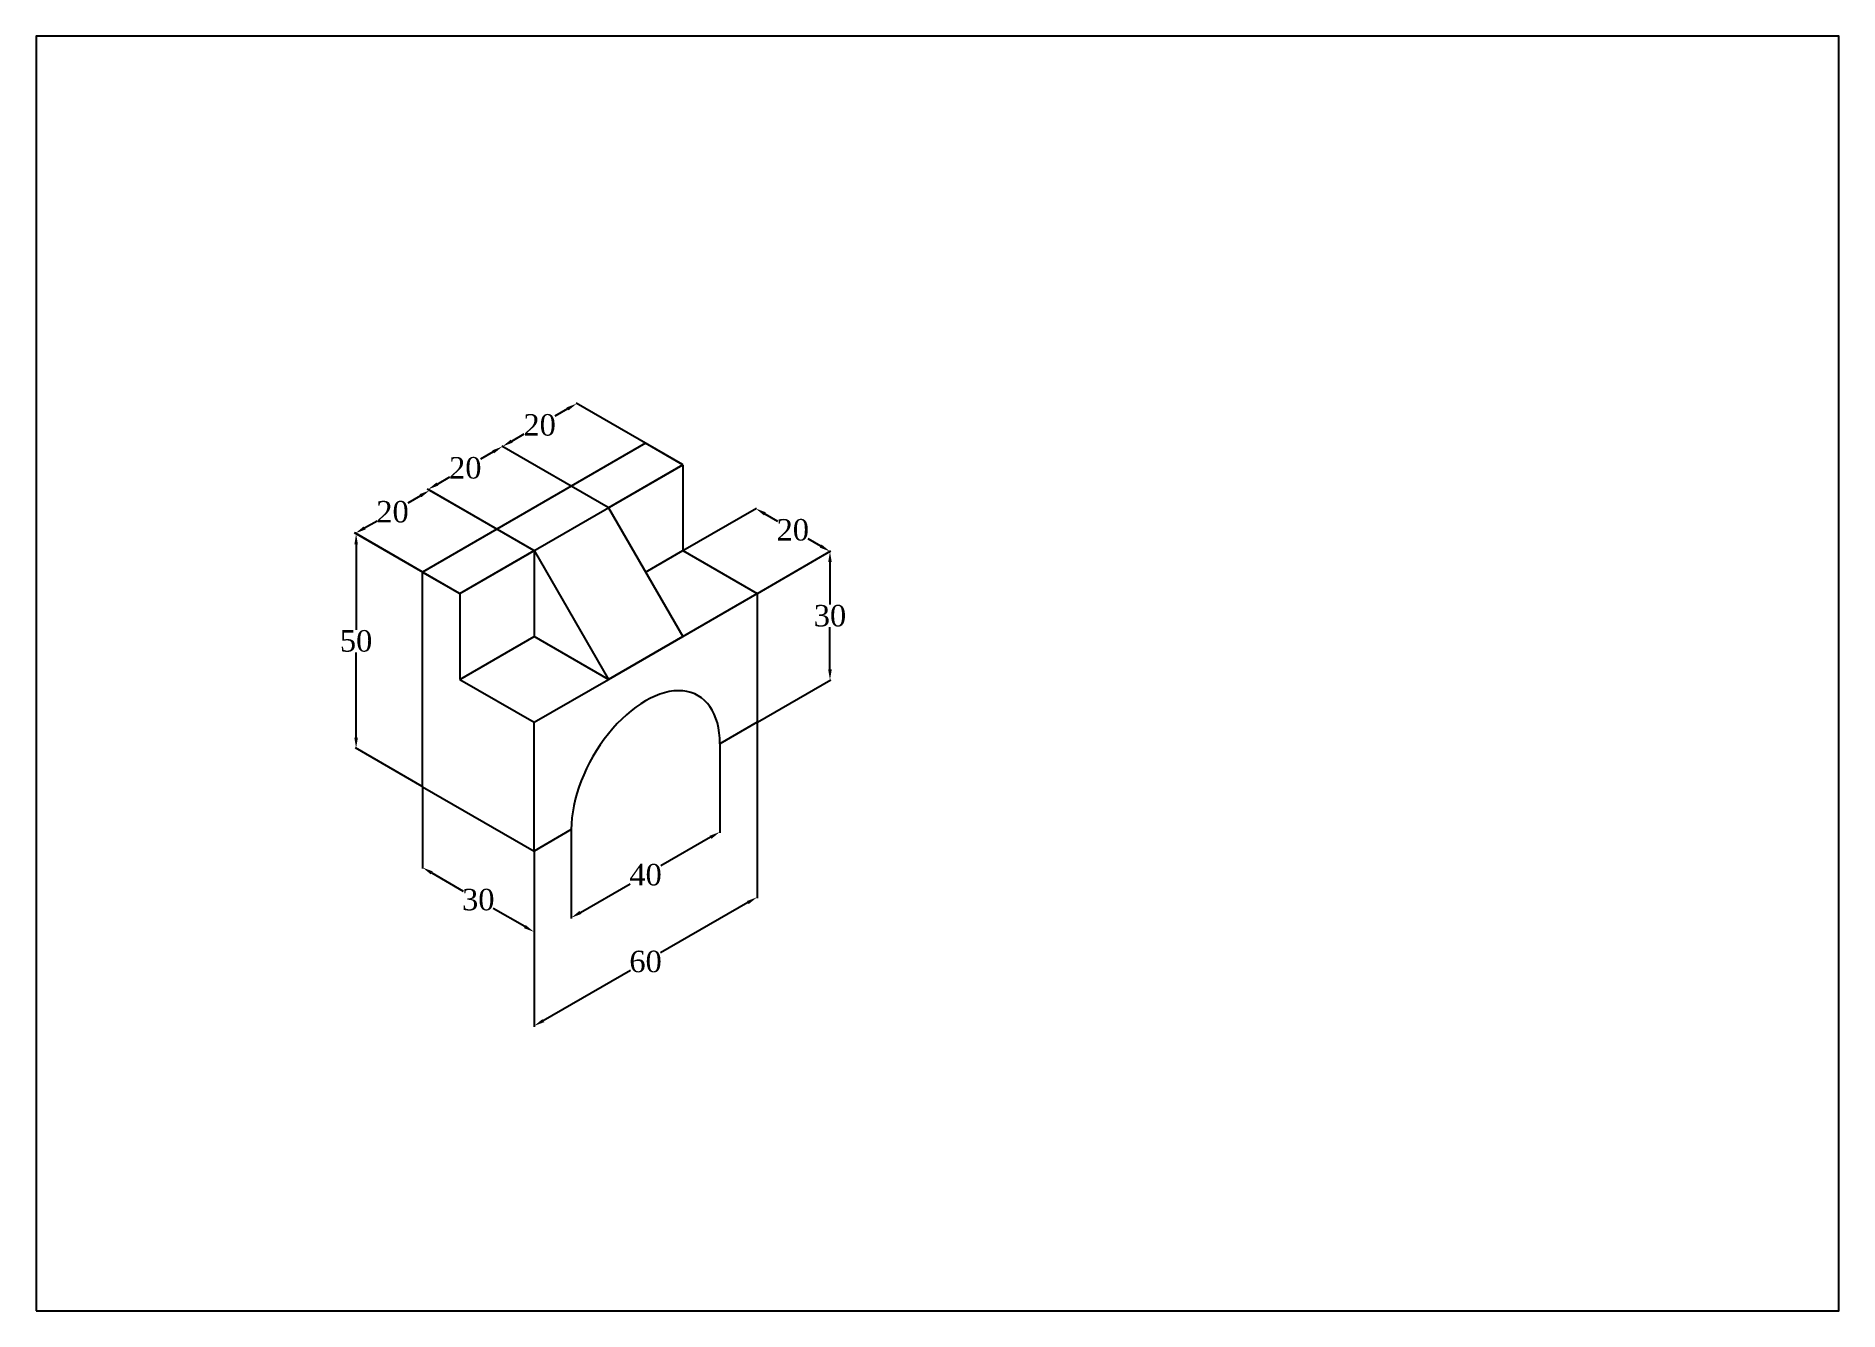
# Model space of a CAD drawing. Header units: millimetres. Extents: x 0 to 420, y 0 to 297.
import ezdxf

# ---------------------------------------------------------------- set-up
doc = ezdxf.new("R2010")
doc.units = ezdxf.units.MM
doc.header["$MEASUREMENT"] = 0
doc.styles.get("Standard").update_dxf_attribs({"font": 'times.ttf', "height": 5})
doc.dimstyles.get("Standard").update_dxf_attribs({"dimtxt": 5, "dimasz": 2.5, "dimexe": 0.18, "dimexo": 0.0625, "dimgap": 0.09, "dimtad": 0, "dimtih": 1, "dimtoh": 1, "dimdec": 0, "dimzin": 0, "dimdsep": 46, "dimtxsty": 'Standard', "dimcen": 0.09, "dimadec": 0, "dimazin": 0, "dimtfac": 1, "dimtdec": 0, "dimtofl": 0, "dimtmove": 0, "dimatfit": 3, "dimfxl": 1, "dimtolj": 1, "dimtzin": 0, "dimarcsym": 0})

# ---------------------------------------------------------------- blocks, each defined once
blk = doc.blocks.new('*D1')
at = {"color": 0, "lineweight": -2, "transparency": 16777216}
for p, q in [((150.71, 177.17), (167.81, 187.04)), ((169.8, 185.69), (172.72, 184)), ((168.03, 167.17), (185.13, 177.04)), ((182.79, 178.19), (179.86, 179.87))]:
    blk.add_line(p, q, dxfattribs=at)
at = {"color": 0, "transparency": 16777216}
for points in [[(170.01, 186.05), (169.59, 185.32), (167.63, 186.94)], [(183, 178.55), (182.58, 177.82), (184.95, 176.94)]]:
    blk.add_solid(points, dxfattribs=at)
at = {"layer": 'Defpoints', "color": 0, "transparency": 16777216}
for p in [(150.65, 177.13), (184.95, 176.94), (167.97, 167.13)]:
    blk.add_point(p, dxfattribs=at)
at = {"color": 0, "transparency": 16777216, "insert": (176.29, 181.94), "char_height": 5, "attachment_point": 5}
blk.add_mtext('\\A1;20', dxfattribs=at)
blk = doc.blocks.new('*D2')
at = {"color": 0, "lineweight": -2, "transparency": 16777216}
for p, q in [((168.03, 167.17), (185.13, 177.04)), ((184.95, 174.44), (184.95, 164.57)), ((184.95, 149.44), (184.95, 159.3)), ((168.03, 137.17), (185.13, 147.04))]:
    blk.add_line(p, q, dxfattribs=at)
at = {"color": 0, "transparency": 16777216}
for points in [[(184.54, 174.44), (185.37, 174.44), (184.95, 176.94)], [(184.54, 149.44), (185.37, 149.44), (184.95, 146.94)]]:
    blk.add_solid(points, dxfattribs=at)
at = {"layer": 'Defpoints', "color": 0, "transparency": 16777216}
for p in [(167.97, 167.13), (184.95, 146.94), (167.97, 137.13)]:
    blk.add_point(p, dxfattribs=at)
at = {"color": 0, "transparency": 16777216, "insert": (184.95, 161.94), "char_height": 5, "attachment_point": 5}
blk.add_mtext('\\A1;30', dxfattribs=at)
blk = doc.blocks.new('*D3')
at = {"color": 0, "lineweight": -2, "transparency": 16777216}
for p, q in [((89.96, 172.17), (74.38, 181.16)), ((74.56, 178.56), (74.56, 158.69)), ((74.56, 133.56), (74.56, 153.42)), ((89.96, 122.17), (74.38, 131.16))]:
    blk.add_line(p, q, dxfattribs=at)
at = {"color": 0, "transparency": 16777216}
for points in [[(74.15, 178.56), (74.98, 178.56), (74.56, 181.06)], [(74.15, 133.56), (74.98, 133.56), (74.56, 131.06)]]:
    blk.add_solid(points, dxfattribs=at)
at = {"layer": 'Defpoints', "color": 0, "transparency": 16777216}
for p in [(90.03, 172.13), (74.56, 131.06), (90.03, 122.13)]:
    blk.add_point(p, dxfattribs=at)
at = {"color": 0, "transparency": 16777216, "insert": (74.56, 156.06), "char_height": 5, "attachment_point": 5}
blk.add_mtext('\\A1;50', dxfattribs=at)
blk = doc.blocks.new('*D4')
at = {"color": 0, "lineweight": -2, "transparency": 16777216}
for p, q in [((90.03, 122.06), (90.03, 103.09)), ((116.01, 107.06), (116.01, 88.09)), ((92.19, 102.05), (99.52, 97.82)), ((113.84, 89.55), (106.52, 93.78))]:
    blk.add_line(p, q, dxfattribs=at)
at = {"color": 0, "transparency": 16777216}
for points in [[(92.4, 102.41), (91.98, 101.69), (90.03, 103.3)], [(114.05, 89.91), (113.63, 89.19), (116.01, 88.3)]]:
    blk.add_solid(points, dxfattribs=at)
at = {"layer": 'Defpoints', "color": 0, "transparency": 16777216}
for p in [(90.03, 122.13), (116.01, 107.13), (116.01, 88.3)]:
    blk.add_point(p, dxfattribs=at)
at = {"color": 0, "transparency": 16777216, "insert": (103.02, 95.8), "char_height": 5, "attachment_point": 5}
blk.add_mtext('\\A1;30', dxfattribs=at)
blk = doc.blocks.new('*D5')
at = {"color": 0, "lineweight": -2, "transparency": 16777216}
for p, q in [((167.97, 137.06), (167.97, 96.17)), ((116.01, 107.06), (116.01, 66.17)), ((165.8, 95.13), (145.48, 83.39)), ((118.17, 67.63), (138.5, 79.36))]:
    blk.add_line(p, q, dxfattribs=at)
at = {"color": 0, "transparency": 16777216}
for points in [[(165.6, 95.49), (166.01, 94.77), (167.97, 96.38)], [(117.96, 67.99), (118.38, 67.27), (116.01, 66.38)]]:
    blk.add_solid(points, dxfattribs=at)
at = {"layer": 'Defpoints', "color": 0, "transparency": 16777216}
for p in [(167.97, 137.13), (116.01, 107.13), (167.97, 96.38)]:
    blk.add_point(p, dxfattribs=at)
at = {"color": 0, "transparency": 16777216, "insert": (141.99, 81.38), "char_height": 5, "attachment_point": 5}
blk.add_mtext('\\A1;60', dxfattribs=at)
blk = doc.blocks.new('*D6')
at = {"color": 0, "lineweight": -2, "transparency": 16777216}
for p, q in [((159.31, 132.06), (159.31, 111.39)), ((124.67, 112.06), (124.67, 91.39)), ((157.14, 110.35), (145.58, 103.68)), ((126.83, 92.85), (138.4, 99.53))]:
    blk.add_line(p, q, dxfattribs=at)
at = {"color": 0, "transparency": 16777216}
for points in [[(156.94, 110.71), (157.35, 109.99), (159.31, 111.6)], [(126.62, 93.21), (127.04, 92.49), (124.67, 91.6)]]:
    blk.add_solid(points, dxfattribs=at)
at = {"layer": 'Defpoints', "color": 0, "transparency": 16777216}
for p in [(159.31, 132.13), (124.67, 112.13), (159.31, 111.6)]:
    blk.add_point(p, dxfattribs=at)
at = {"color": 0, "transparency": 16777216, "insert": (141.99, 101.6), "char_height": 5, "attachment_point": 5}
blk.add_mtext('\\A1;40', dxfattribs=at)
blk = doc.blocks.new('*D7')
at = {"color": 0, "lineweight": -2, "transparency": 16777216}
for p, q in [((89.54, 189.91), (86.62, 188.22)), ((115.95, 177.17), (91.52, 191.26)), ((98.62, 167.17), (74.2, 181.26)), ((76.55, 182.41), (79.47, 184.1))]:
    blk.add_line(p, q, dxfattribs=at)
at = {"color": 0, "transparency": 16777216}
for points in [[(89.33, 190.27), (89.75, 189.55), (91.7, 191.16)], [(76.34, 182.77), (76.76, 182.05), (74.38, 181.16)]]:
    blk.add_solid(points, dxfattribs=at)
at = {"layer": 'Defpoints', "color": 0, "transparency": 16777216}
for p in [(91.7, 191.16), (116.01, 177.13), (98.69, 167.13)]:
    blk.add_point(p, dxfattribs=at)
at = {"color": 0, "transparency": 16777216, "insert": (83.04, 186.16), "char_height": 5, "attachment_point": 5}
blk.add_mtext('\\A1;20', dxfattribs=at)
blk = doc.blocks.new('*D8')
at = {"color": 0, "lineweight": -2, "transparency": 16777216}
for p, q in [((106.48, 200.13), (103.56, 198.44)), ((133.27, 187.17), (108.47, 201.48)), ((93.49, 192.63), (96.41, 194.32)), ((115.95, 177.17), (91.14, 191.48))]:
    blk.add_line(p, q, dxfattribs=at)
at = {"color": 0, "transparency": 16777216}
for points in [[(106.27, 200.49), (106.69, 199.77), (108.65, 201.38)], [(93.28, 192.99), (93.7, 192.27), (91.32, 191.38)]]:
    blk.add_solid(points, dxfattribs=at)
at = {"layer": 'Defpoints', "color": 0, "transparency": 16777216}
for p in [(108.65, 201.38), (133.33, 187.13), (116.01, 177.13)]:
    blk.add_point(p, dxfattribs=at)
at = {"color": 0, "transparency": 16777216, "insert": (99.99, 196.38), "char_height": 5, "attachment_point": 5}
blk.add_mtext('\\A1;20', dxfattribs=at)
blk = doc.blocks.new('*D9')
at = {"color": 0, "lineweight": -2, "transparency": 16777216}
for p, q in [((123.8, 210.13), (120.88, 208.44)), ((150.59, 197.17), (125.79, 211.48)), ((110.81, 202.63), (113.74, 204.32)), ((133.27, 187.17), (108.47, 201.48))]:
    blk.add_line(p, q, dxfattribs=at)
at = {"color": 0, "transparency": 16777216}
for points in [[(123.59, 210.49), (124.01, 209.77), (125.97, 211.38)], [(110.6, 202.99), (111.02, 202.27), (108.65, 201.38)]]:
    blk.add_solid(points, dxfattribs=at)
at = {"layer": 'Defpoints', "color": 0, "transparency": 16777216}
for p in [(125.97, 211.38), (150.65, 197.13), (133.33, 187.13)]:
    blk.add_point(p, dxfattribs=at)
at = {"color": 0, "transparency": 16777216, "insert": (117.31, 206.38), "char_height": 5, "attachment_point": 5}
blk.add_mtext('\\A1;20', dxfattribs=at)

msp = doc.modelspace()

# ---------------------------------------------------------------- linework, layer by layer
for p, q in [((141.99, 202.13), (90.03, 172.13)), ((150.65, 197.13), (141.99, 202.13)), ((98.69, 167.13), (150.65, 197.13)), ((150.65, 197.13), (133.33, 187.13)), ((150.65, 197.13), (150.65, 177.13)), ((133.33, 187.13), (150.65, 157.13)), ((98.69, 167.13), (116.01, 177.13)), ((98.69, 167.13), (116.01, 177.13)), ((116.01, 177.13), (133.33, 147.13)), ((116.01, 177.13), (116.01, 157.13)), ((141.99, 172.13), (150.65, 177.13)), ((150.65, 177.13), (167.97, 167.13)), ((90.03, 122.13), (90.03, 172.13)), ((90.03, 172.13), (98.69, 167.13)), ((98.69, 167.13), (98.69, 147.13)), ((150.65, 157.13), (167.97, 167.13)), ((167.97, 167.13), (167.97, 137.13)), ((98.69, 147.13), (116.01, 157.13)), ((133.33, 147.13), (116.01, 157.13)), ((133.33, 147.13), (150.65, 157.13)), ((150.65, 157.13), (133.33, 147.13)), ((98.69, 147.13), (116.01, 137.13)), ((116.01, 137.13), (133.33, 147.13)), ((116.01, 107.13), (116.01, 137.13)), ((167.97, 137.13), (159.31, 132.13)), ((90.03, 122.13), (116.01, 107.13)), ((124.67, 112.13), (116.01, 107.13))]:
    msp.add_line(p, q)
msp.add_lwpolyline([(0, 0), (420, 0), (420, 297), (0, 297)], close=True)
msp.add_ellipse((141.99, 122.13), major_axis=(-12.25, -21.21), ratio=0.57735, start_param=2.356194, end_param=5.497787)

# ---------------------------------------------------------------- dimensions: what is measured, and where the dimension line sits
for p1, p2, distance, picture, middle in [((133.33, 187.13), (150.65, 197.13), 24.68, '*D9', (117.31, 206.38)), ((116.01, 177.13), (133.33, 187.13), 24.68, '*D8', (99.99, 196.38)), ((98.69, 167.13), (116.01, 177.13), 24.3, '*D7', (83.04, 186.16)), ((150.65, 177.13), (167.97, 167.13), 16.98, '*D1', (176.29, 181.94)), ((90.03, 172.13), (90.03, 122.13), -15.46, '*D3', (74.56, 156.06)), ((167.97, 167.13), (167.97, 137.13), 16.98, '*D2', (184.95, 161.94)), ((116.01, 107.13), (167.97, 137.13), -35.29, '*D5', (141.99, 81.38)), ((124.67, 112.13), (159.31, 132.13), -17.78, '*D6', (141.99, 101.6)), ((90.03, 122.13), (116.01, 107.13), -16.31, '*D4', (103.02, 95.8))]:
    dim = msp.add_aligned_dim(p1=p1, p2=p2, distance=distance, dimstyle='Standard')
    dim.commit()
    dim.dimension.update_dxf_attribs({"geometry": picture, "text_midpoint": middle})

doc.saveas('drawing.dxf')
